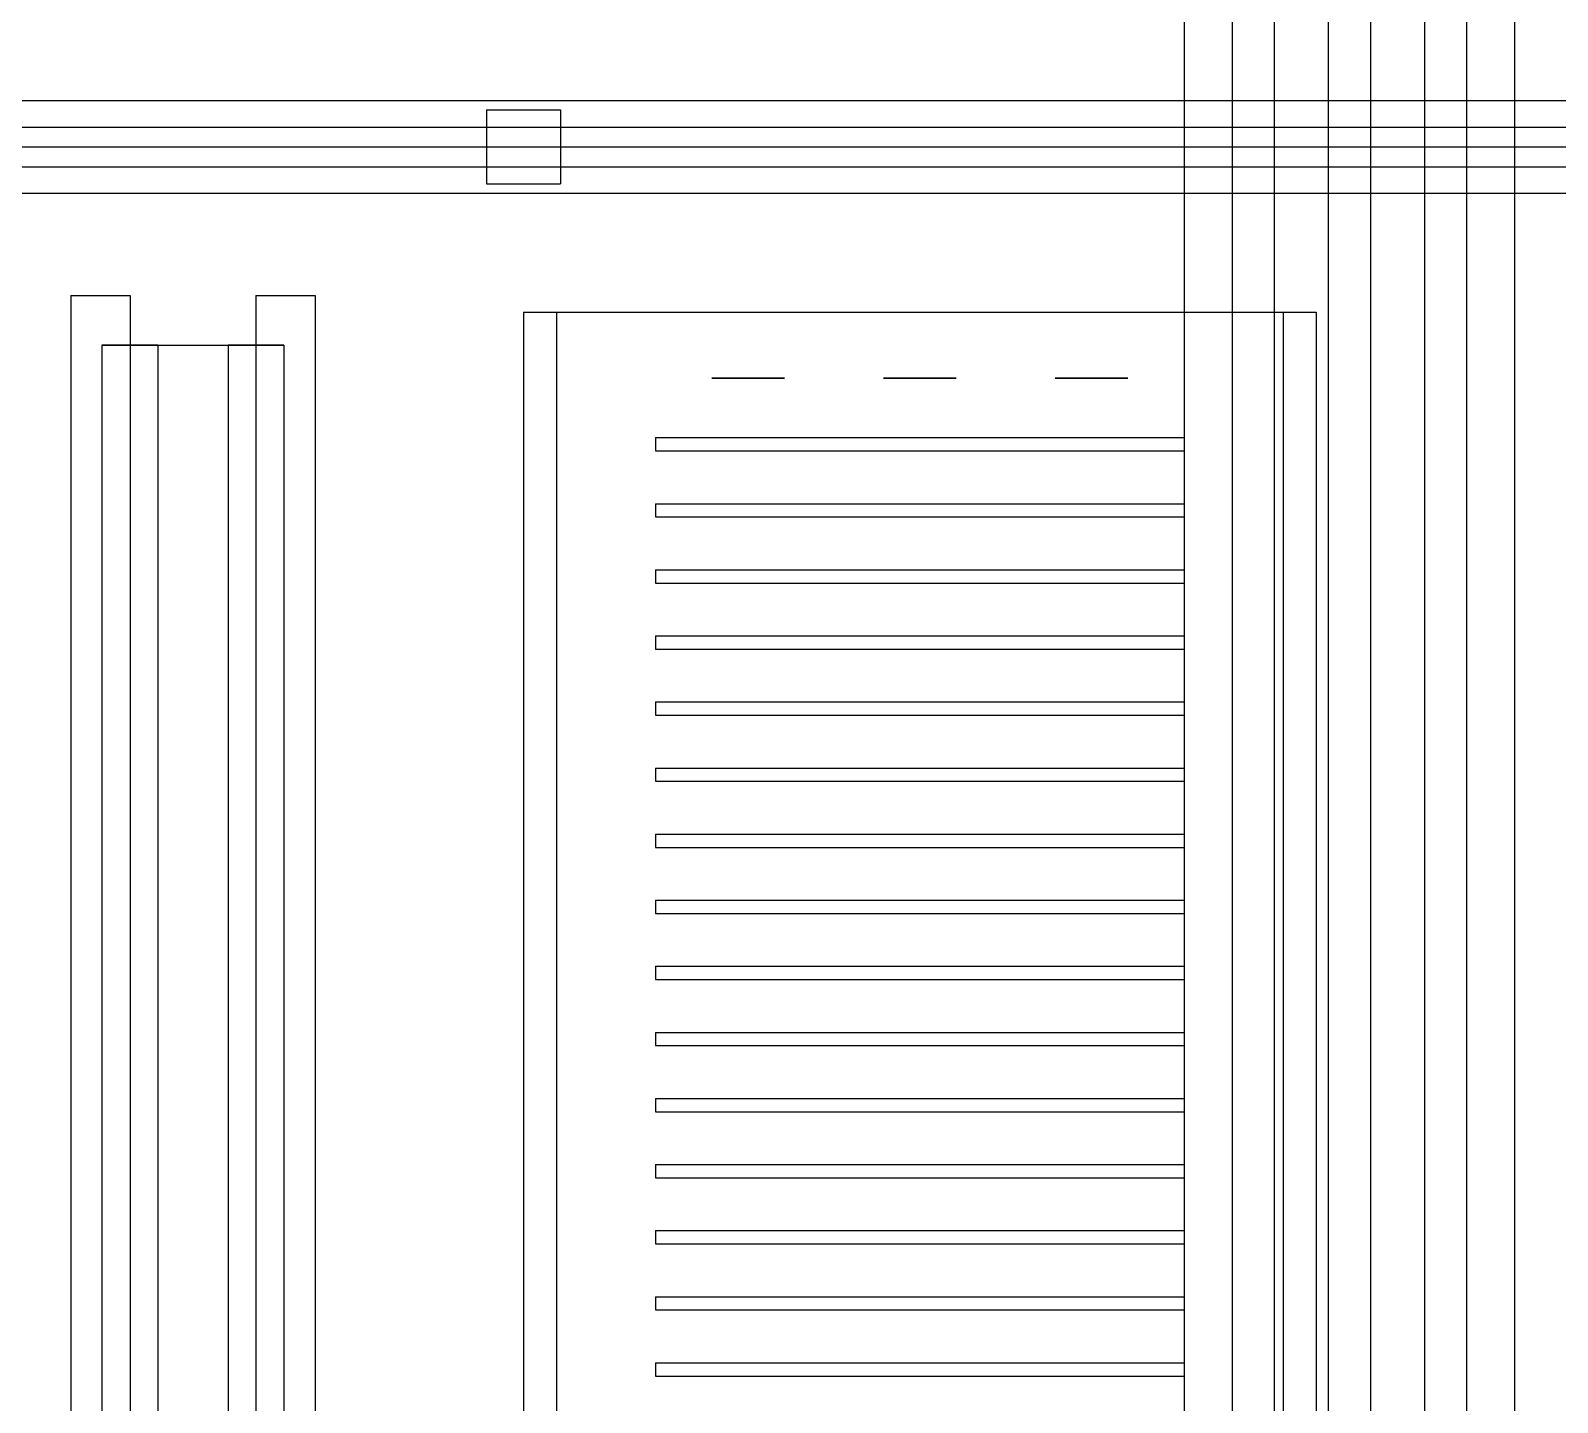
# Model space of a CAD drawing. Header units: millimetres. Extents: x -1355 to 669, y -1138 to 733.
# Drawn here: x -232.1 to -206.69, y -463.4 to -440.56 of the extents above; entities that cross this region are included whole.
import ezdxf

# ---------------------------------------------------------------- set-up
doc = ezdxf.new("R2010")
doc.units = ezdxf.units.MM
doc.layers.add('HIDDEN', color=8, linetype='Continuous')

msp = doc.modelspace()

# ---------------------------------------------------------------- linework, layer by layer
at = {"layer": 'HIDDEN'}
for points in [[(-212.9, -238.448), (-212.9, -485.948)], [(-212.9, -238.448), (-212.9, -485.948)], [(-207.4, -238.448), (-207.4, -485.948)], [(-207.4, -238.448), (-207.4, -485.948)], [(-212.1, -238.948), (-212.1, -485.448)], [(-212.1, -238.948), (-212.1, -485.448)], [(-211.4, -238.948), (-211.4, -485.448)], [(-211.4, -238.948), (-211.4, -485.448)], [(-210.5, -238.948), (-210.5, -485.448)], [(-210.5, -238.948), (-210.5, -485.448)], [(-209.8, -238.948), (-209.8, -485.448)], [(-209.8, -238.948), (-209.8, -485.448)], [(-208.9, -238.948), (-208.9, -485.448)], [(-208.9, -238.948), (-208.9, -485.448)], [(-208.2, -238.948), (-208.2, -485.448)], [(-208.2, -238.948), (-208.2, -485.448)], [(-317.4, -441.728), (-97.4, -441.728)], [(-317.4, -441.728), (-97.4, -441.728)], [(-317.4, -441.728), (-97.4, -441.728)], [(-317.4, -441.728), (-97.4, -441.728)], [(-224.516, -441.882), (-223.284, -441.882)], [(-224.516, -441.882), (-223.284, -441.882)], [(-224.516, -441.882), (-224.516, -443.114)], [(-224.516, -441.882), (-224.516, -443.114)], [(-223.284, -441.882), (-223.284, -443.114)], [(-223.284, -441.882), (-223.284, -443.114)], [(-317.4, -442.168), (-97.4, -442.168)], [(-317.4, -442.168), (-97.4, -442.168)], [(-317.4, -442.498), (-97.4, -442.498)], [(-317.4, -442.498), (-97.4, -442.498)], [(-317.4, -442.498), (-97.4, -442.498)], [(-317.4, -442.498), (-97.4, -442.498)], [(-317.4, -442.498), (-97.4, -442.498)], [(-317.4, -442.498), (-97.4, -442.498)], [(-317.4, -442.828), (-97.4, -442.828)], [(-317.4, -442.828), (-97.4, -442.828)], [(-317.4, -443.268), (-97.4, -443.268)], [(-317.4, -443.268), (-97.4, -443.268)], [(-317.4, -443.268), (-97.4, -443.268)], [(-317.4, -443.268), (-97.4, -443.268)], [(-224.516, -443.114), (-223.284, -443.114)], [(-224.516, -443.114), (-223.284, -443.114)], [(-231.435, -444.973), (-230.445, -444.973)], [(-231.435, -444.973), (-230.445, -444.973)], [(-231.435, -444.973), (-231.435, -477.423)], [(-231.435, -444.973), (-231.435, -477.423)], [(-230.445, -444.973), (-230.445, -477.423)], [(-230.445, -444.973), (-230.445, -477.423)], [(-228.355, -444.973), (-227.365, -444.973)], [(-228.355, -444.973), (-227.365, -444.973)], [(-228.355, -444.973), (-228.355, -477.423)], [(-228.355, -444.973), (-228.355, -477.423)], [(-227.365, -444.973), (-227.365, -477.423)], [(-227.365, -444.973), (-227.365, -477.423)], [(-223.9, -445.248), (-210.7, -445.248)], [(-223.9, -445.248), (-210.7, -445.248)], [(-223.9, -445.248), (-223.9, -477.148)], [(-223.9, -445.248), (-223.9, -477.148)], [(-223.35, -445.248), (-211.25, -445.248)], [(-223.35, -445.248), (-211.25, -445.248)], [(-223.35, -445.248), (-223.35, -477.148)], [(-223.35, -445.248), (-223.35, -477.148)], [(-211.25, -445.248), (-211.25, -477.148)], [(-211.25, -445.248), (-211.25, -477.148)], [(-210.7, -445.248), (-210.7, -477.148)], [(-210.7, -445.248), (-210.7, -477.148)], [(-230.915, -445.798), (-228.815, -445.798)], [(-230.915, -445.798), (-229.985, -445.798)], [(-230.915, -445.798), (-230.915, -476.598)], [(-230.915, -445.798), (-228.815, -445.798)], [(-229.985, -445.798), (-230.915, -445.798)], [(-230.915, -445.798), (-230.915, -476.598)], [(-230.915, -445.798), (-228.815, -445.798)], [(-230.915, -445.798), (-229.985, -445.798)], [(-230.915, -445.798), (-230.915, -476.598)], [(-230.915, -445.798), (-228.815, -445.798)], [(-229.985, -445.798), (-230.915, -445.798)], [(-230.915, -445.798), (-230.915, -476.598)], [(-230.915, -445.798), (-228.815, -445.798)], [(-230.915, -445.798), (-229.985, -445.798)], [(-230.915, -445.798), (-230.915, -476.598)], [(-230.915, -445.798), (-228.815, -445.798)], [(-229.985, -445.798), (-230.915, -445.798)], [(-230.915, -445.798), (-230.915, -476.598)], [(-230.915, -445.798), (-228.815, -445.798)], [(-230.915, -445.798), (-229.985, -445.798)], [(-230.915, -445.798), (-230.915, -476.598)], [(-230.915, -445.798), (-228.815, -445.798)], [(-229.985, -445.798), (-230.915, -445.798)], [(-230.915, -445.798), (-230.915, -476.598)], [(-230.915, -445.798), (-228.815, -445.798)], [(-230.915, -445.798), (-229.985, -445.798)], [(-230.915, -445.798), (-230.915, -476.598)], [(-230.915, -445.798), (-228.815, -445.798)], [(-229.985, -445.798), (-230.915, -445.798)], [(-230.915, -445.798), (-230.915, -476.598)], [(-230.915, -445.798), (-228.815, -445.798)], [(-230.915, -445.798), (-229.985, -445.798)], [(-230.915, -445.798), (-230.915, -476.598)], [(-230.915, -445.798), (-228.815, -445.798)], [(-229.985, -445.798), (-230.915, -445.798)], [(-230.915, -445.798), (-230.915, -476.598)], [(-230.915, -445.798), (-228.815, -445.798)], [(-230.915, -445.798), (-229.985, -445.798)], [(-230.915, -445.798), (-230.915, -476.598)], [(-229.985, -445.798), (-227.885, -445.798)], [(-229.985, -445.798), (-229.985, -476.598)], [(-229.985, -445.798), (-227.885, -445.798)], [(-229.985, -445.798), (-229.985, -476.598)], [(-229.985, -445.798), (-227.885, -445.798)], [(-229.985, -445.798), (-229.985, -476.598)], [(-229.985, -445.798), (-227.885, -445.798)], [(-229.985, -445.798), (-229.985, -476.598)], [(-229.985, -445.798), (-227.885, -445.798)], [(-229.985, -445.798), (-229.985, -476.598)], [(-229.985, -445.798), (-227.885, -445.798)], [(-229.985, -445.798), (-229.985, -476.598)], [(-229.985, -445.798), (-227.885, -445.798)], [(-229.985, -445.798), (-229.985, -476.598)], [(-229.985, -445.798), (-227.885, -445.798)], [(-229.985, -445.798), (-229.985, -476.598)], [(-229.985, -445.798), (-227.885, -445.798)], [(-229.985, -445.798), (-229.985, -476.598)], [(-229.985, -445.798), (-227.885, -445.798)], [(-229.985, -445.798), (-229.985, -476.598)], [(-229.985, -445.798), (-227.885, -445.798)], [(-229.985, -445.798), (-229.985, -476.598)], [(-229.985, -445.798), (-227.885, -445.798)], [(-229.985, -445.798), (-229.985, -476.598)], [(-229.985, -445.798), (-227.885, -445.798)], [(-229.985, -445.798), (-229.985, -476.598)], [(-228.815, -445.798), (-227.885, -445.798)], [(-228.815, -445.798), (-228.815, -476.598)], [(-227.885, -445.798), (-228.815, -445.798)], [(-228.815, -445.798), (-228.815, -476.598)], [(-228.815, -445.798), (-227.885, -445.798)], [(-228.815, -445.798), (-228.815, -476.598)], [(-227.885, -445.798), (-228.815, -445.798)], [(-228.815, -445.798), (-228.815, -476.598)], [(-228.815, -445.798), (-227.885, -445.798)], [(-228.815, -445.798), (-228.815, -476.598)], [(-227.885, -445.798), (-228.815, -445.798)], [(-228.815, -445.798), (-228.815, -476.598)], [(-228.815, -445.798), (-227.885, -445.798)], [(-228.815, -445.798), (-228.815, -476.598)], [(-227.885, -445.798), (-228.815, -445.798)], [(-228.815, -445.798), (-228.815, -476.598)], [(-228.815, -445.798), (-227.885, -445.798)], [(-228.815, -445.798), (-228.815, -476.598)], [(-227.885, -445.798), (-228.815, -445.798)], [(-228.815, -445.798), (-228.815, -476.598)], [(-228.815, -445.798), (-227.885, -445.798)], [(-228.815, -445.798), (-228.815, -476.598)], [(-227.885, -445.798), (-228.815, -445.798)], [(-228.815, -445.798), (-228.815, -476.598)], [(-228.815, -445.798), (-227.885, -445.798)], [(-228.815, -445.798), (-228.815, -476.598)], [(-227.885, -445.798), (-227.885, -476.598)], [(-227.885, -445.798), (-227.885, -476.598)], [(-227.885, -445.798), (-227.885, -476.598)], [(-227.885, -445.798), (-227.885, -476.598)], [(-227.885, -445.798), (-227.885, -476.598)], [(-227.885, -445.798), (-227.885, -476.598)], [(-227.885, -445.798), (-227.885, -476.598)], [(-227.885, -445.798), (-227.885, -476.598)], [(-227.885, -445.798), (-227.885, -476.598)], [(-227.885, -445.798), (-227.885, -476.598)], [(-227.885, -445.798), (-227.885, -476.598)], [(-227.885, -445.798), (-227.885, -476.598)], [(-227.885, -445.798), (-227.885, -476.598)], [(-220.765, -446.348), (-220.761, -446.348)], [(-220.761, -446.348), (-220.765, -446.348)], [(-220.765, -446.348), (-220.761, -446.348)], [(-220.761, -446.348), (-220.765, -446.348)], [(-220.765, -446.348), (-220.761, -446.348)], [(-220.761, -446.348), (-220.765, -446.348)], [(-220.765, -446.348), (-220.761, -446.348)], [(-220.761, -446.348), (-220.765, -446.348)], [(-220.765, -446.348), (-220.761, -446.348)], [(-220.761, -446.348), (-220.765, -446.348)], [(-220.761, -446.348), (-220.726, -446.348)], [(-220.726, -446.348), (-220.761, -446.348)], [(-220.761, -446.348), (-220.726, -446.348)], [(-220.726, -446.348), (-220.761, -446.348)], [(-220.761, -446.348), (-220.726, -446.348)], [(-220.726, -446.348), (-220.761, -446.348)], [(-220.761, -446.348), (-220.726, -446.348)], [(-220.726, -446.348), (-220.761, -446.348)], [(-220.761, -446.348), (-220.726, -446.348)], [(-220.726, -446.348), (-220.761, -446.348)], [(-220.726, -446.348), (-220.658, -446.348)], [(-220.658, -446.348), (-220.726, -446.348)], [(-220.726, -446.348), (-220.658, -446.348)], [(-220.658, -446.348), (-220.726, -446.348)], [(-220.726, -446.348), (-220.658, -446.348)], [(-220.658, -446.348), (-220.726, -446.348)], [(-220.726, -446.348), (-220.658, -446.348)], [(-220.658, -446.348), (-220.726, -446.348)], [(-220.726, -446.348), (-220.658, -446.348)], [(-220.658, -446.348), (-220.726, -446.348)], [(-220.658, -446.348), (-220.561, -446.348)], [(-220.561, -446.348), (-220.658, -446.348)], [(-220.658, -446.348), (-220.561, -446.348)], [(-220.561, -446.348), (-220.658, -446.348)], [(-220.658, -446.348), (-220.561, -446.348)], [(-220.561, -446.348), (-220.658, -446.348)], [(-220.658, -446.348), (-220.561, -446.348)], [(-220.561, -446.348), (-220.658, -446.348)], [(-220.658, -446.348), (-220.561, -446.348)], [(-220.561, -446.348), (-220.658, -446.348)], [(-220.561, -446.348), (-220.441, -446.348)], [(-220.441, -446.348), (-220.561, -446.348)], [(-220.561, -446.348), (-220.441, -446.348)], [(-220.441, -446.348), (-220.561, -446.348)], [(-220.561, -446.348), (-220.441, -446.348)], [(-220.441, -446.348), (-220.561, -446.348)], [(-220.561, -446.348), (-220.441, -446.348)], [(-220.441, -446.348), (-220.561, -446.348)], [(-220.561, -446.348), (-220.441, -446.348)], [(-220.441, -446.348), (-220.561, -446.348)], [(-220.441, -446.348), (-220.305, -446.348)], [(-220.305, -446.348), (-220.441, -446.348)], [(-220.441, -446.348), (-220.305, -446.348)], [(-220.305, -446.348), (-220.441, -446.348)], [(-220.441, -446.348), (-220.305, -446.348)], [(-220.305, -446.348), (-220.441, -446.348)], [(-220.441, -446.348), (-220.305, -446.348)], [(-220.305, -446.348), (-220.441, -446.348)], [(-220.441, -446.348), (-220.305, -446.348)], [(-220.305, -446.348), (-220.441, -446.348)], [(-220.305, -446.348), (-220.16, -446.348)], [(-220.16, -446.348), (-220.305, -446.348)], [(-220.305, -446.348), (-220.16, -446.348)], [(-220.16, -446.348), (-220.305, -446.348)], [(-220.305, -446.348), (-220.16, -446.348)], [(-220.16, -446.348), (-220.305, -446.348)], [(-220.305, -446.348), (-220.16, -446.348)], [(-220.16, -446.348), (-220.305, -446.348)], [(-220.305, -446.348), (-220.16, -446.348)], [(-220.16, -446.348), (-220.305, -446.348)], [(-220.015, -446.348), (-220.16, -446.348)], [(-220.16, -446.348), (-220.015, -446.348)], [(-220.015, -446.348), (-220.16, -446.348)], [(-220.16, -446.348), (-220.015, -446.348)], [(-220.015, -446.348), (-220.16, -446.348)], [(-220.16, -446.348), (-220.015, -446.348)], [(-220.015, -446.348), (-220.16, -446.348)], [(-220.16, -446.348), (-220.015, -446.348)], [(-220.015, -446.348), (-220.16, -446.348)], [(-220.16, -446.348), (-220.015, -446.348)], [(-219.879, -446.348), (-220.015, -446.348)], [(-220.015, -446.348), (-219.879, -446.348)], [(-219.879, -446.348), (-220.015, -446.348)], [(-220.015, -446.348), (-219.879, -446.348)], [(-219.879, -446.348), (-220.015, -446.348)], [(-220.015, -446.348), (-219.879, -446.348)], [(-219.879, -446.348), (-220.015, -446.348)], [(-220.015, -446.348), (-219.879, -446.348)], [(-219.879, -446.348), (-220.015, -446.348)], [(-220.015, -446.348), (-219.879, -446.348)], [(-219.759, -446.348), (-219.879, -446.348)], [(-219.879, -446.348), (-219.759, -446.348)], [(-219.759, -446.348), (-219.879, -446.348)], [(-219.879, -446.348), (-219.759, -446.348)], [(-219.759, -446.348), (-219.879, -446.348)], [(-219.879, -446.348), (-219.759, -446.348)], [(-219.759, -446.348), (-219.879, -446.348)], [(-219.879, -446.348), (-219.759, -446.348)], [(-219.759, -446.348), (-219.879, -446.348)], [(-219.879, -446.348), (-219.759, -446.348)], [(-219.662, -446.348), (-219.759, -446.348)], [(-219.759, -446.348), (-219.662, -446.348)], [(-219.662, -446.348), (-219.759, -446.348)], [(-219.759, -446.348), (-219.662, -446.348)], [(-219.662, -446.348), (-219.759, -446.348)], [(-219.759, -446.348), (-219.662, -446.348)], [(-219.662, -446.348), (-219.759, -446.348)], [(-219.759, -446.348), (-219.662, -446.348)], [(-219.662, -446.348), (-219.759, -446.348)], [(-219.759, -446.348), (-219.662, -446.348)], [(-219.594, -446.348), (-219.662, -446.348)], [(-219.662, -446.348), (-219.594, -446.348)], [(-219.594, -446.348), (-219.662, -446.348)], [(-219.662, -446.348), (-219.594, -446.348)], [(-219.594, -446.348), (-219.662, -446.348)], [(-219.662, -446.348), (-219.594, -446.348)], [(-219.594, -446.348), (-219.662, -446.348)], [(-219.662, -446.348), (-219.594, -446.348)], [(-219.594, -446.348), (-219.662, -446.348)], [(-219.662, -446.348), (-219.594, -446.348)], [(-219.559, -446.348), (-219.594, -446.348)], [(-219.594, -446.348), (-219.559, -446.348)], [(-219.559, -446.348), (-219.594, -446.348)], [(-219.594, -446.348), (-219.559, -446.348)], [(-219.559, -446.348), (-219.594, -446.348)], [(-219.594, -446.348), (-219.559, -446.348)], [(-219.559, -446.348), (-219.594, -446.348)], [(-219.594, -446.348), (-219.559, -446.348)], [(-219.559, -446.348), (-219.594, -446.348)], [(-219.594, -446.348), (-219.559, -446.348)], [(-219.555, -446.348), (-219.559, -446.348)], [(-219.559, -446.348), (-219.555, -446.348)], [(-219.555, -446.348), (-219.559, -446.348)], [(-219.559, -446.348), (-219.555, -446.348)], [(-219.555, -446.348), (-219.559, -446.348)], [(-219.559, -446.348), (-219.555, -446.348)], [(-219.555, -446.348), (-219.559, -446.348)], [(-219.559, -446.348), (-219.555, -446.348)], [(-219.555, -446.348), (-219.559, -446.348)], [(-219.559, -446.348), (-219.555, -446.348)], [(-217.905, -446.348), (-217.901, -446.348)], [(-217.901, -446.348), (-217.905, -446.348)], [(-217.905, -446.348), (-217.901, -446.348)], [(-217.901, -446.348), (-217.905, -446.348)], [(-217.905, -446.348), (-217.901, -446.348)], [(-217.901, -446.348), (-217.905, -446.348)], [(-217.905, -446.348), (-217.901, -446.348)], [(-217.901, -446.348), (-217.905, -446.348)], [(-217.905, -446.348), (-217.901, -446.348)], [(-217.901, -446.348), (-217.905, -446.348)], [(-217.901, -446.348), (-217.866, -446.348)], [(-217.866, -446.348), (-217.901, -446.348)], [(-217.901, -446.348), (-217.866, -446.348)], [(-217.866, -446.348), (-217.901, -446.348)], [(-217.901, -446.348), (-217.866, -446.348)], [(-217.866, -446.348), (-217.901, -446.348)], [(-217.901, -446.348), (-217.866, -446.348)], [(-217.866, -446.348), (-217.901, -446.348)], [(-217.901, -446.348), (-217.866, -446.348)], [(-217.866, -446.348), (-217.901, -446.348)], [(-217.866, -446.348), (-217.798, -446.348)], [(-217.798, -446.348), (-217.866, -446.348)], [(-217.866, -446.348), (-217.798, -446.348)], [(-217.798, -446.348), (-217.866, -446.348)], [(-217.866, -446.348), (-217.798, -446.348)], [(-217.798, -446.348), (-217.866, -446.348)], [(-217.866, -446.348), (-217.798, -446.348)], [(-217.798, -446.348), (-217.866, -446.348)], [(-217.866, -446.348), (-217.798, -446.348)], [(-217.798, -446.348), (-217.866, -446.348)], [(-217.798, -446.348), (-217.701, -446.348)], [(-217.701, -446.348), (-217.798, -446.348)], [(-217.798, -446.348), (-217.701, -446.348)], [(-217.701, -446.348), (-217.798, -446.348)], [(-217.798, -446.348), (-217.701, -446.348)], [(-217.701, -446.348), (-217.798, -446.348)], [(-217.798, -446.348), (-217.701, -446.348)], [(-217.701, -446.348), (-217.798, -446.348)], [(-217.798, -446.348), (-217.701, -446.348)], [(-217.701, -446.348), (-217.798, -446.348)], [(-217.701, -446.348), (-217.581, -446.348)], [(-217.581, -446.348), (-217.701, -446.348)], [(-217.701, -446.348), (-217.581, -446.348)], [(-217.581, -446.348), (-217.701, -446.348)], [(-217.701, -446.348), (-217.581, -446.348)], [(-217.581, -446.348), (-217.701, -446.348)], [(-217.701, -446.348), (-217.581, -446.348)], [(-217.581, -446.348), (-217.701, -446.348)], [(-217.701, -446.348), (-217.581, -446.348)], [(-217.581, -446.348), (-217.701, -446.348)], [(-217.581, -446.348), (-217.445, -446.348)], [(-217.445, -446.348), (-217.581, -446.348)], [(-217.581, -446.348), (-217.445, -446.348)], [(-217.445, -446.348), (-217.581, -446.348)], [(-217.581, -446.348), (-217.445, -446.348)], [(-217.445, -446.348), (-217.581, -446.348)], [(-217.581, -446.348), (-217.445, -446.348)], [(-217.445, -446.348), (-217.581, -446.348)], [(-217.581, -446.348), (-217.445, -446.348)], [(-217.445, -446.348), (-217.581, -446.348)], [(-217.445, -446.348), (-217.3, -446.348)], [(-217.3, -446.348), (-217.445, -446.348)], [(-217.445, -446.348), (-217.3, -446.348)], [(-217.3, -446.348), (-217.445, -446.348)], [(-217.445, -446.348), (-217.3, -446.348)], [(-217.3, -446.348), (-217.445, -446.348)], [(-217.445, -446.348), (-217.3, -446.348)], [(-217.3, -446.348), (-217.445, -446.348)], [(-217.445, -446.348), (-217.3, -446.348)], [(-217.3, -446.348), (-217.445, -446.348)], [(-217.155, -446.348), (-217.3, -446.348)], [(-217.3, -446.348), (-217.155, -446.348)], [(-217.155, -446.348), (-217.3, -446.348)], [(-217.3, -446.348), (-217.155, -446.348)], [(-217.155, -446.348), (-217.3, -446.348)], [(-217.3, -446.348), (-217.155, -446.348)], [(-217.155, -446.348), (-217.3, -446.348)], [(-217.3, -446.348), (-217.155, -446.348)], [(-217.155, -446.348), (-217.3, -446.348)], [(-217.3, -446.348), (-217.155, -446.348)], [(-217.019, -446.348), (-217.155, -446.348)], [(-217.155, -446.348), (-217.019, -446.348)], [(-217.019, -446.348), (-217.155, -446.348)], [(-217.155, -446.348), (-217.019, -446.348)], [(-217.019, -446.348), (-217.155, -446.348)], [(-217.155, -446.348), (-217.019, -446.348)], [(-217.019, -446.348), (-217.155, -446.348)], [(-217.155, -446.348), (-217.019, -446.348)], [(-217.019, -446.348), (-217.155, -446.348)], [(-217.155, -446.348), (-217.019, -446.348)], [(-216.899, -446.348), (-217.019, -446.348)], [(-217.019, -446.348), (-216.899, -446.348)], [(-216.899, -446.348), (-217.019, -446.348)], [(-217.019, -446.348), (-216.899, -446.348)], [(-216.899, -446.348), (-217.019, -446.348)], [(-217.019, -446.348), (-216.899, -446.348)], [(-216.899, -446.348), (-217.019, -446.348)], [(-217.019, -446.348), (-216.899, -446.348)], [(-216.899, -446.348), (-217.019, -446.348)], [(-217.019, -446.348), (-216.899, -446.348)], [(-216.802, -446.348), (-216.899, -446.348)], [(-216.899, -446.348), (-216.802, -446.348)], [(-216.802, -446.348), (-216.899, -446.348)], [(-216.899, -446.348), (-216.802, -446.348)], [(-216.802, -446.348), (-216.899, -446.348)], [(-216.899, -446.348), (-216.802, -446.348)], [(-216.802, -446.348), (-216.899, -446.348)], [(-216.899, -446.348), (-216.802, -446.348)], [(-216.802, -446.348), (-216.899, -446.348)], [(-216.899, -446.348), (-216.802, -446.348)], [(-216.734, -446.348), (-216.802, -446.348)], [(-216.802, -446.348), (-216.734, -446.348)], [(-216.734, -446.348), (-216.802, -446.348)], [(-216.802, -446.348), (-216.734, -446.348)], [(-216.734, -446.348), (-216.802, -446.348)], [(-216.802, -446.348), (-216.734, -446.348)], [(-216.734, -446.348), (-216.802, -446.348)], [(-216.802, -446.348), (-216.734, -446.348)], [(-216.734, -446.348), (-216.802, -446.348)], [(-216.802, -446.348), (-216.734, -446.348)], [(-216.699, -446.348), (-216.734, -446.348)], [(-216.734, -446.348), (-216.699, -446.348)], [(-216.699, -446.348), (-216.734, -446.348)], [(-216.734, -446.348), (-216.699, -446.348)], [(-216.699, -446.348), (-216.734, -446.348)], [(-216.734, -446.348), (-216.699, -446.348)], [(-216.699, -446.348), (-216.734, -446.348)], [(-216.734, -446.348), (-216.699, -446.348)], [(-216.699, -446.348), (-216.734, -446.348)], [(-216.734, -446.348), (-216.699, -446.348)], [(-216.695, -446.348), (-216.699, -446.348)], [(-216.699, -446.348), (-216.695, -446.348)], [(-216.695, -446.348), (-216.699, -446.348)], [(-216.699, -446.348), (-216.695, -446.348)], [(-216.695, -446.348), (-216.699, -446.348)], [(-216.699, -446.348), (-216.695, -446.348)], [(-216.695, -446.348), (-216.699, -446.348)], [(-216.699, -446.348), (-216.695, -446.348)], [(-216.695, -446.348), (-216.699, -446.348)], [(-216.699, -446.348), (-216.695, -446.348)], [(-215.045, -446.348), (-215.041, -446.348)], [(-215.041, -446.348), (-215.045, -446.348)], [(-215.045, -446.348), (-215.041, -446.348)], [(-215.041, -446.348), (-215.045, -446.348)], [(-215.045, -446.348), (-215.041, -446.348)], [(-215.041, -446.348), (-215.045, -446.348)], [(-215.045, -446.348), (-215.041, -446.348)], [(-215.041, -446.348), (-215.045, -446.348)], [(-215.045, -446.348), (-215.041, -446.348)], [(-215.041, -446.348), (-215.045, -446.348)], [(-215.041, -446.348), (-215.006, -446.348)], [(-215.006, -446.348), (-215.041, -446.348)], [(-215.041, -446.348), (-215.006, -446.348)], [(-215.006, -446.348), (-215.041, -446.348)], [(-215.041, -446.348), (-215.006, -446.348)], [(-215.006, -446.348), (-215.041, -446.348)], [(-215.041, -446.348), (-215.006, -446.348)], [(-215.006, -446.348), (-215.041, -446.348)], [(-215.041, -446.348), (-215.006, -446.348)], [(-215.006, -446.348), (-215.041, -446.348)], [(-215.006, -446.348), (-214.938, -446.348)], [(-214.938, -446.348), (-215.006, -446.348)], [(-215.006, -446.348), (-214.938, -446.348)], [(-214.938, -446.348), (-215.006, -446.348)], [(-215.006, -446.348), (-214.938, -446.348)], [(-214.938, -446.348), (-215.006, -446.348)], [(-215.006, -446.348), (-214.938, -446.348)], [(-214.938, -446.348), (-215.006, -446.348)], [(-215.006, -446.348), (-214.938, -446.348)], [(-214.938, -446.348), (-215.006, -446.348)], [(-214.938, -446.348), (-214.841, -446.348)], [(-214.841, -446.348), (-214.938, -446.348)], [(-214.938, -446.348), (-214.841, -446.348)], [(-214.841, -446.348), (-214.938, -446.348)], [(-214.938, -446.348), (-214.841, -446.348)], [(-214.841, -446.348), (-214.938, -446.348)], [(-214.938, -446.348), (-214.841, -446.348)], [(-214.841, -446.348), (-214.938, -446.348)], [(-214.938, -446.348), (-214.841, -446.348)], [(-214.841, -446.348), (-214.938, -446.348)], [(-214.841, -446.348), (-214.721, -446.348)], [(-214.721, -446.348), (-214.841, -446.348)], [(-214.841, -446.348), (-214.721, -446.348)], [(-214.721, -446.348), (-214.841, -446.348)], [(-214.841, -446.348), (-214.721, -446.348)], [(-214.721, -446.348), (-214.841, -446.348)], [(-214.841, -446.348), (-214.721, -446.348)], [(-214.721, -446.348), (-214.841, -446.348)], [(-214.841, -446.348), (-214.721, -446.348)], [(-214.721, -446.348), (-214.841, -446.348)], [(-214.721, -446.348), (-214.585, -446.348)], [(-214.585, -446.348), (-214.721, -446.348)], [(-214.721, -446.348), (-214.585, -446.348)], [(-214.585, -446.348), (-214.721, -446.348)], [(-214.721, -446.348), (-214.585, -446.348)], [(-214.585, -446.348), (-214.721, -446.348)], [(-214.721, -446.348), (-214.585, -446.348)], [(-214.585, -446.348), (-214.721, -446.348)], [(-214.721, -446.348), (-214.585, -446.348)], [(-214.585, -446.348), (-214.721, -446.348)], [(-214.585, -446.348), (-214.44, -446.348)], [(-214.44, -446.348), (-214.585, -446.348)], [(-214.585, -446.348), (-214.44, -446.348)], [(-214.44, -446.348), (-214.585, -446.348)], [(-214.585, -446.348), (-214.44, -446.348)], [(-214.44, -446.348), (-214.585, -446.348)], [(-214.585, -446.348), (-214.44, -446.348)], [(-214.44, -446.348), (-214.585, -446.348)], [(-214.585, -446.348), (-214.44, -446.348)], [(-214.44, -446.348), (-214.585, -446.348)], [(-214.295, -446.348), (-214.44, -446.348)], [(-214.44, -446.348), (-214.295, -446.348)], [(-214.295, -446.348), (-214.44, -446.348)], [(-214.44, -446.348), (-214.295, -446.348)], [(-214.295, -446.348), (-214.44, -446.348)], [(-214.44, -446.348), (-214.295, -446.348)], [(-214.295, -446.348), (-214.44, -446.348)], [(-214.44, -446.348), (-214.295, -446.348)], [(-214.295, -446.348), (-214.44, -446.348)], [(-214.44, -446.348), (-214.295, -446.348)], [(-214.159, -446.348), (-214.295, -446.348)], [(-214.295, -446.348), (-214.159, -446.348)], [(-214.159, -446.348), (-214.295, -446.348)], [(-214.295, -446.348), (-214.159, -446.348)], [(-214.159, -446.348), (-214.295, -446.348)], [(-214.295, -446.348), (-214.159, -446.348)], [(-214.159, -446.348), (-214.295, -446.348)], [(-214.295, -446.348), (-214.159, -446.348)], [(-214.159, -446.348), (-214.295, -446.348)], [(-214.295, -446.348), (-214.159, -446.348)], [(-214.039, -446.348), (-214.159, -446.348)], [(-214.159, -446.348), (-214.039, -446.348)], [(-214.039, -446.348), (-214.159, -446.348)], [(-214.159, -446.348), (-214.039, -446.348)], [(-214.039, -446.348), (-214.159, -446.348)], [(-214.159, -446.348), (-214.039, -446.348)], [(-214.039, -446.348), (-214.159, -446.348)], [(-214.159, -446.348), (-214.039, -446.348)], [(-214.039, -446.348), (-214.159, -446.348)], [(-214.159, -446.348), (-214.039, -446.348)], [(-213.942, -446.348), (-214.039, -446.348)], [(-214.039, -446.348), (-213.942, -446.348)], [(-213.942, -446.348), (-214.039, -446.348)], [(-214.039, -446.348), (-213.942, -446.348)], [(-213.942, -446.348), (-214.039, -446.348)], [(-214.039, -446.348), (-213.942, -446.348)], [(-213.942, -446.348), (-214.039, -446.348)], [(-214.039, -446.348), (-213.942, -446.348)], [(-213.942, -446.348), (-214.039, -446.348)], [(-214.039, -446.348), (-213.942, -446.348)], [(-213.874, -446.348), (-213.942, -446.348)], [(-213.942, -446.348), (-213.874, -446.348)], [(-213.874, -446.348), (-213.942, -446.348)], [(-213.942, -446.348), (-213.874, -446.348)], [(-213.874, -446.348), (-213.942, -446.348)], [(-213.942, -446.348), (-213.874, -446.348)], [(-213.874, -446.348), (-213.942, -446.348)], [(-213.942, -446.348), (-213.874, -446.348)], [(-213.874, -446.348), (-213.942, -446.348)], [(-213.942, -446.348), (-213.874, -446.348)], [(-213.839, -446.348), (-213.874, -446.348)], [(-213.874, -446.348), (-213.839, -446.348)], [(-213.839, -446.348), (-213.874, -446.348)], [(-213.874, -446.348), (-213.839, -446.348)], [(-213.839, -446.348), (-213.874, -446.348)], [(-213.874, -446.348), (-213.839, -446.348)], [(-213.839, -446.348), (-213.874, -446.348)], [(-213.874, -446.348), (-213.839, -446.348)], [(-213.839, -446.348), (-213.874, -446.348)], [(-213.874, -446.348), (-213.839, -446.348)], [(-213.835, -446.348), (-213.839, -446.348)], [(-213.839, -446.348), (-213.835, -446.348)], [(-213.835, -446.348), (-213.839, -446.348)], [(-213.839, -446.348), (-213.835, -446.348)], [(-213.835, -446.348), (-213.839, -446.348)], [(-213.839, -446.348), (-213.835, -446.348)], [(-213.835, -446.348), (-213.839, -446.348)], [(-213.839, -446.348), (-213.835, -446.348)], [(-213.835, -446.348), (-213.839, -446.348)], [(-213.839, -446.348), (-213.835, -446.348)], [(-221.7, -447.338), (-212.9, -447.338)], [(-221.7, -447.338), (-212.9, -447.338)], [(-221.7, -447.338), (-221.7, -447.558)], [(-221.7, -447.338), (-221.7, -447.558)], [(-212.9, -447.338), (-212.9, -447.558)], [(-212.9, -447.338), (-212.9, -447.558)], [(-221.7, -447.558), (-212.9, -447.558)], [(-221.7, -447.558), (-212.9, -447.558)], [(-221.7, -448.438), (-212.9, -448.438)], [(-221.7, -448.438), (-212.9, -448.438)], [(-221.7, -448.438), (-221.7, -448.658)], [(-221.7, -448.438), (-221.7, -448.658)], [(-212.9, -448.438), (-212.9, -448.658)], [(-212.9, -448.438), (-212.9, -448.658)], [(-221.7, -448.658), (-212.9, -448.658)], [(-221.7, -448.658), (-212.9, -448.658)], [(-221.7, -449.538), (-212.9, -449.538)], [(-221.7, -449.538), (-212.9, -449.538)], [(-221.7, -449.538), (-221.7, -449.758)], [(-221.7, -449.538), (-221.7, -449.758)], [(-212.9, -449.538), (-212.9, -449.758)], [(-212.9, -449.538), (-212.9, -449.758)], [(-221.7, -449.758), (-212.9, -449.758)], [(-221.7, -449.758), (-212.9, -449.758)], [(-221.7, -450.638), (-212.9, -450.638)], [(-221.7, -450.638), (-212.9, -450.638)], [(-221.7, -450.638), (-221.7, -450.858)], [(-221.7, -450.638), (-221.7, -450.858)], [(-212.9, -450.638), (-212.9, -450.858)], [(-212.9, -450.638), (-212.9, -450.858)], [(-221.7, -450.858), (-212.9, -450.858)], [(-221.7, -450.858), (-212.9, -450.858)], [(-221.7, -451.738), (-212.9, -451.738)], [(-221.7, -451.738), (-212.9, -451.738)], [(-221.7, -451.738), (-221.7, -451.958)], [(-221.7, -451.738), (-221.7, -451.958)], [(-212.9, -451.738), (-212.9, -451.958)], [(-212.9, -451.738), (-212.9, -451.958)], [(-221.7, -451.958), (-212.9, -451.958)], [(-221.7, -451.958), (-212.9, -451.958)], [(-221.7, -452.838), (-212.9, -452.838)], [(-221.7, -452.838), (-212.9, -452.838)], [(-221.7, -452.838), (-221.7, -453.058)], [(-221.7, -452.838), (-221.7, -453.058)], [(-212.9, -452.838), (-212.9, -453.058)], [(-212.9, -452.838), (-212.9, -453.058)], [(-221.7, -453.058), (-212.9, -453.058)], [(-221.7, -453.058), (-212.9, -453.058)], [(-221.7, -453.938), (-212.9, -453.938)], [(-221.7, -453.938), (-212.9, -453.938)], [(-221.7, -453.938), (-221.7, -454.158)], [(-221.7, -453.938), (-221.7, -454.158)], [(-212.9, -453.938), (-212.9, -454.158)], [(-212.9, -453.938), (-212.9, -454.158)], [(-221.7, -454.158), (-212.9, -454.158)], [(-221.7, -454.158), (-212.9, -454.158)], [(-221.7, -455.038), (-212.9, -455.038)], [(-221.7, -455.038), (-212.9, -455.038)], [(-221.7, -455.038), (-221.7, -455.258)], [(-221.7, -455.038), (-221.7, -455.258)], [(-212.9, -455.038), (-212.9, -455.258)], [(-212.9, -455.038), (-212.9, -455.258)], [(-221.7, -455.258), (-212.9, -455.258)], [(-221.7, -455.258), (-212.9, -455.258)], [(-221.7, -456.138), (-212.9, -456.138)], [(-221.7, -456.138), (-212.9, -456.138)], [(-221.7, -456.138), (-221.7, -456.358)], [(-221.7, -456.138), (-221.7, -456.358)], [(-212.9, -456.138), (-212.9, -456.358)], [(-212.9, -456.138), (-212.9, -456.358)], [(-221.7, -456.358), (-212.9, -456.358)], [(-221.7, -456.358), (-212.9, -456.358)], [(-221.7, -457.238), (-212.9, -457.238)], [(-221.7, -457.238), (-212.9, -457.238)], [(-221.7, -457.238), (-221.7, -457.458)], [(-221.7, -457.238), (-221.7, -457.458)], [(-212.9, -457.238), (-212.9, -457.458)], [(-212.9, -457.238), (-212.9, -457.458)], [(-221.7, -457.458), (-212.9, -457.458)], [(-221.7, -457.458), (-212.9, -457.458)], [(-221.7, -458.338), (-212.9, -458.338)], [(-221.7, -458.338), (-212.9, -458.338)], [(-221.7, -458.338), (-221.7, -458.558)], [(-221.7, -458.338), (-221.7, -458.558)], [(-221.7, -458.558), (-212.9, -458.558)], [(-221.7, -458.558), (-212.9, -458.558)], [(-212.9, -458.338), (-212.9, -458.558)], [(-212.9, -458.338), (-212.9, -458.558)], [(-221.7, -459.438), (-212.9, -459.438)], [(-221.7, -459.438), (-212.9, -459.438)], [(-221.7, -459.438), (-221.7, -459.658)], [(-221.7, -459.438), (-221.7, -459.658)], [(-212.9, -459.438), (-212.9, -459.658)], [(-212.9, -459.438), (-212.9, -459.658)], [(-221.7, -459.658), (-212.9, -459.658)], [(-221.7, -459.658), (-212.9, -459.658)], [(-221.7, -460.538), (-212.9, -460.538)], [(-221.7, -460.538), (-212.9, -460.538)], [(-221.7, -460.538), (-221.7, -460.758)], [(-221.7, -460.538), (-221.7, -460.758)], [(-212.9, -460.538), (-212.9, -460.758)], [(-212.9, -460.538), (-212.9, -460.758)], [(-221.7, -460.758), (-212.9, -460.758)], [(-221.7, -460.758), (-212.9, -460.758)], [(-221.7, -461.638), (-212.9, -461.638)], [(-221.7, -461.638), (-212.9, -461.638)], [(-221.7, -461.638), (-221.7, -461.858)], [(-221.7, -461.638), (-221.7, -461.858)], [(-221.7, -461.858), (-212.9, -461.858)], [(-221.7, -461.858), (-212.9, -461.858)], [(-212.9, -461.638), (-212.9, -461.858)], [(-212.9, -461.638), (-212.9, -461.858)], [(-221.7, -462.738), (-212.9, -462.738)], [(-221.7, -462.738), (-212.9, -462.738)], [(-221.7, -462.738), (-221.7, -462.958)], [(-221.7, -462.738), (-221.7, -462.958)], [(-212.9, -462.738), (-212.9, -462.958)], [(-212.9, -462.738), (-212.9, -462.958)], [(-221.7, -462.958), (-212.9, -462.958)], [(-221.7, -462.958), (-212.9, -462.958)]]:
    msp.add_lwpolyline(points, dxfattribs=at)

doc.saveas('drawing.dxf')
